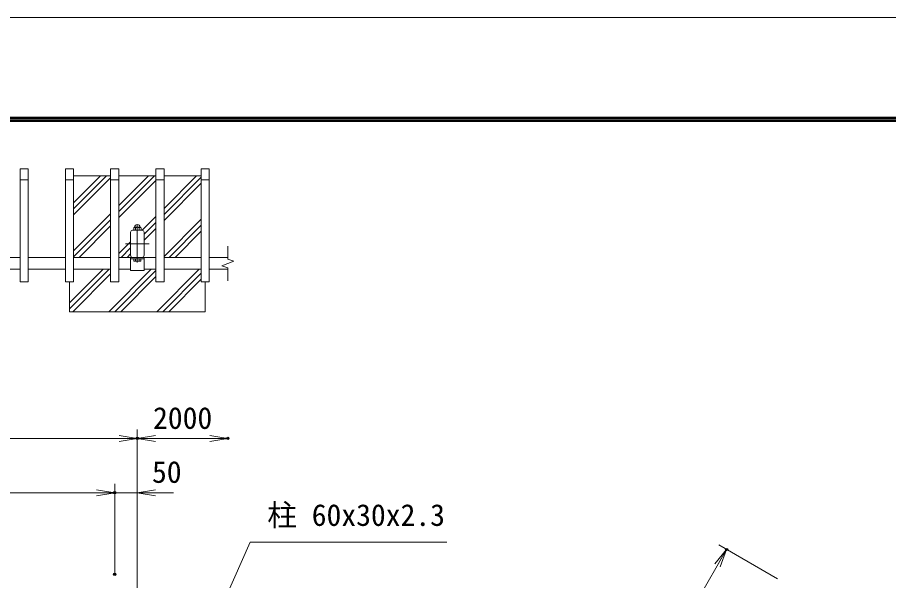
# Model space of a CAD drawing. Units: millimetres, scale not verified. Extents: x -4200 to 4200, y -2970 to 2970.
# Drawn here: x -1366 to 560, y 1726 to 2970 of the extents above; entities that cross this region are included whole.
import ezdxf
from ezdxf.enums import TextEntityAlignment as Align

# ---------------------------------------------------------------- set-up
doc = ezdxf.new("R2010")
doc.units = ezdxf.units.MM
doc.header["$LTSCALE"] = 10
doc.header["$PDMODE"] = 32
doc.header["$PDSIZE"] = 5
doc.linetypes.add('USER1', pattern=[50.8, 31.75, -6.35, 6.35, -6.35])
for name, color, linetype, lineweight in [('0-0_D-STR1', 1, 'Continuous', 18), ('0-1_D-BMK', 2, 'USER1', 13), ('0-5_D-STR3', 3, 'Continuous', 13), ('0-6_D-STR-DIM', 7, 'Continuous', 13), ('0-7_0', 7, 'Continuous', 18), ('0-A_D-STR-TXT', 7, 'Continuous', 13), ('0-B_D-TTL', 7, 'Continuous', 18)]:
    doc.layers.add(name, color=color, linetype=linetype, lineweight=lineweight)
doc.layers.add('0-8_Defpoints', color=253, linetype='Continuous')
doc.styles.add('ＭＳ ゴシック', font='')
doc.styles.get('ＭＳ ゴシック').set_extended_font_data('MS Gothic')

# ---------------------------------------------------------------- blocks, each defined once
blk = doc.blocks.new('_Open')
at = {"layer": '0-7_0'}
blk.add_line((-10, 1.667), (0, 0), dxfattribs=at)
blk.add_lwpolyline([(-10, -1.667), (0, 0), (-10, 0)], dxfattribs=at)

msp = doc.modelspace()

# ---------------------------------------------------------------- linework, layer by layer
at = {"layer": '0-0_D-STR1'}
for p, q in [((-1341.48, 2635.24), (-1359.48, 2635.24)), ((-1359.48, 2385.99), (-1359.48, 2635.24)), ((-1341.48, 2385.99), (-1341.48, 2635.24)), ((-1241.48, 2635.24), (-1259.48, 2635.24)), ((-1259.48, 2385.99), (-1259.48, 2635.24)), ((-1241.48, 2385.99), (-1241.48, 2635.24)), ((-1141.48, 2635.24), (-1159.48, 2635.24)), ((-1159.48, 2385.99), (-1159.48, 2635.24)), ((-1141.48, 2385.99), (-1141.48, 2635.24)), ((-1041.48, 2635.24), (-1059.48, 2635.24)), ((-1059.48, 2385.99), (-1059.48, 2635.24)), ((-1041.48, 2385.99), (-1041.48, 2635.24)), ((-941.48, 2635.24), (-959.48, 2635.24)), ((-959.48, 2385.99), (-959.48, 2635.24)), ((-941.48, 2385.99), (-941.48, 2635.24)), ((-1341.48, 2610.99), (-1359.48, 2610.99)), ((-1241.48, 2610.99), (-1259.48, 2610.99)), ((-1141.48, 2610.99), (-1159.48, 2610.99)), ((-1041.48, 2610.99), (-1059.48, 2610.99)), ((-941.48, 2610.99), (-959.48, 2610.99)), ((-1115.48, 2495.39), (-1115.48, 2444.59)), ((-1090.08, 2499.99), (-1110.88, 2499.99)), ((-1085.48, 2444.59), (-1085.48, 2495.39)), ((-1359.48, 2439.99), (-1441.48, 2439.99)), ((-1259.48, 2439.99), (-1341.48, 2439.99)), ((-1159.48, 2439.99), (-1241.48, 2439.99)), ((-1059.48, 2439.99), (-1141.48, 2439.99)), ((-1085.48, 2436.79), (-1115.48, 2436.79)), ((-1110.88, 2439.99), (-1090.08, 2439.99)), ((-1085.48, 2410.79), (-1085.48, 2439.99)), ((-959.48, 2439.99), (-1041.48, 2439.99)), ((-900.48, 2439.99), (-941.48, 2439.99)), ((-1359.48, 2413.99), (-1441.48, 2413.99)), ((-1259.48, 2413.99), (-1341.48, 2413.99)), ((-1159.48, 2413.99), (-1241.48, 2413.99)), ((-1115.48, 2413.99), (-1141.48, 2413.99)), ((-1059.48, 2413.99), (-1085.48, 2413.99)), ((-959.48, 2413.99), (-1041.48, 2413.99)), ((-900.48, 2413.99), (-941.48, 2413.99)), ((-1341.48, 2385.99), (-1359.48, 2385.99)), ((-1241.48, 2385.99), (-1259.48, 2385.99)), ((-1141.48, 2385.99), (-1159.48, 2385.99)), ((-1041.48, 2385.99), (-1059.48, 2385.99)), ((-941.48, 2385.99), (-959.48, 2385.99))]:
    msp.add_line(p, q, dxfattribs=at)
msp.add_lwpolyline([(-1085.48, 2410.79), (-1115.48, 2410.79), (-1115.48, 2439.99)], dxfattribs=at)
for centre, start, end in [((-1110.88, 2495.39), 90, 180), ((-1090.08, 2495.39), 0, 90), ((-1110.88, 2444.59), 180, 270), ((-1090.08, 2444.59), 270, 0)]:
    msp.add_arc(centre, 4.6, start, end, dxfattribs=at)
at = {"layer": '0-1_D-BMK'}
for p, q in [((-1100.48, 2511.49), (-1100.48, 2428.49)), ((-1126.98, 2469.99), (-1073.98, 2469.99))]:
    msp.add_line(p, q, dxfattribs=at)
at = {"layer": '0-5_D-STR3'}
for p, q in [((-1108.51, 2500.99), (-1108.51, 2505.49)), ((-1106.65, 2506.49), (-1094.3, 2506.49)), ((-1106.65, 2506.49), (-1094.3, 2506.49)), ((-1104.46, 2505.49), (-1104.46, 2500.99)), ((-1096.36, 2505.49), (-1096.36, 2500.99)), ((-1092.31, 2500.99), (-1092.31, 2505.49)), ((-1106.65, 2499.99), (-1094.3, 2499.99)), ((-1106.65, 2499.99), (-1094.3, 2499.99)), ((-1108.58, 2436.79), (-1092.38, 2436.79)), ((-1108.58, 2432.29), (-1108.58, 2436.79)), ((-1106.71, 2431.29), (-1094.36, 2431.29)), ((-1104.53, 2432.29), (-1104.53, 2436.79)), ((-1096.43, 2432.29), (-1096.43, 2436.79)), ((-1092.38, 2432.29), (-1092.38, 2436.79))]:
    msp.add_line(p, q, dxfattribs=at)
for centre, radius, start, end in [((-1106.49, 2503.95), 2.54, 37.21089, 142.78911), ((-1107.36, 2506.86), 0.5, 279.83916, 352.83194), ((-1100.41, 2505.99), 6.5, 7.16806, 172.83194), ((-1100.41, 2497.79), 8.7, 62.26063, 117.73937), ((-1094.34, 2503.94), 2.55, 37.42505, 142.57495), ((-1093.47, 2506.86), 0.5, 187.16806, 253.42019), ((-1106.49, 2502.52), 2.54, 217.21089, 322.78911), ((-1100.41, 2508.69), 8.7, 242.26063, 297.73937), ((-1094.34, 2502.54), 2.55, 217.42505, 322.57495), ((-1106.55, 2433.82), 2.54, 217.21089, 322.78911), ((-1100.48, 2439.99), 8.7, 242.26063, 297.73937), ((-1094.4, 2433.84), 2.55, 217.42505, 322.57495)]:
    msp.add_arc(centre, radius, start, end, dxfattribs=at)
at = {"layer": '0-6_D-STR-DIM'}
for p, q in [((-900.48, 2464.87), (-900.48, 2436.06)), ((-913.69, 2421.63), (-887.26, 2431.25)), ((-887.26, 2431.25), (-900.48, 2436.06)), ((-900.48, 2416.82), (-913.69, 2421.63)), ((-900.48, 2416.82), (-900.48, 2388.01)), ((-1100.48, 1354.99), (-1100.48, 2059.99)), ((-1100.48, 1354.99), (-1100.48, 2059.99)), ((-3100.48, 2039.99), (-1100.48, 2039.99)), ((-1100.48, 2039.99), (-900.48, 2039.99)), ((-1150.48, 1739.99), (-1150.48, 1939.99)), ((-1150.48, 1759.99), (-1150.48, 1939.99)), ((-1100.48, 1354.99), (-1100.48, 1939.99)), ((-3050.48, 1919.99), (-1150.48, 1919.99)), ((-1190.48, 1919.99), (-1230.48, 1919.99)), ((-1100.48, 1919.99), (-1150.48, 1919.99)), ((-1060.48, 1919.99), (-1020.48, 1919.99)), ((-23.01, 1404.99), (201.99, 1794.7)), ((314.57, 1729.7), (184.67, 1804.7))]:
    msp.add_line(p, q, dxfattribs=at)
at = {"layer": '0-7_0'}
for p, q in [((-1159.48, 2619.99), (-1241.48, 2619.99)), ((-1241.48, 2547.11), (-1168.6, 2619.99)), ((-1241.48, 2560.37), (-1181.86, 2619.99)), ((-1059.48, 2619.99), (-1141.48, 2619.99)), ((-1141.48, 2541.04), (-1062.53, 2619.99)), ((-1141.48, 2554.3), (-1075.79, 2619.99)), ((-959.48, 2619.99), (-1041.48, 2619.99)), ((-1041.48, 2548.24), (-969.73, 2619.99)), ((-1241.48, 2533.85), (-1159.48, 2615.85)), ((-1141.48, 2527.79), (-1059.48, 2609.79)), ((-1041.48, 2534.98), (-959.48, 2616.98)), ((-1041.48, 2521.72), (-959.48, 2603.72)), ((-1241.48, 2454.3), (-1159.48, 2536.3)), ((-1241.48, 2441.04), (-1159.48, 2523.04)), ((-1089.75, 2499.96), (-1059.48, 2530.24)), ((-1041.48, 2442.17), (-959.48, 2524.17)), ((-1229.27, 2439.99), (-1159.48, 2509.79)), ((-1085.48, 2490.98), (-1059.48, 2516.98)), ((-1085.48, 2477.72), (-1059.48, 2503.72)), ((-1030.4, 2439.99), (-959.48, 2510.91)), ((-1017.14, 2439.99), (-959.48, 2497.65)), ((-1141.48, 2448.24), (-1115.48, 2474.24)), ((-1136.47, 2439.99), (-1115.48, 2460.98)), ((-1123.21, 2439.99), (-1115.48, 2447.72)), ((-1250.48, 2325.98), (-1162.47, 2413.99)), ((-1250.48, 2339.24), (-1175.73, 2413.99)), ((-1163.66, 2319.99), (-1069.66, 2413.99)), ((-1150.4, 2319.99), (-1059.48, 2410.91)), ((-1057.59, 2319.99), (-963.59, 2413.99)), ((-1243.21, 2319.99), (-1159.48, 2403.72)), ((-1137.14, 2319.99), (-1059.48, 2397.65)), ((-1044.33, 2319.99), (-959.48, 2404.85)), ((-1031.08, 2319.99), (-959.48, 2391.59)), ((-1250.48, 2319.99), (-1250.48, 2385.99)), ((-950.48, 2319.99), (-950.48, 2385.99)), ((-950.48, 2319.99), (-1250.48, 2319.99)), ((-951.53, 2319.99), (-950.48, 2321.04))]:
    msp.add_line(p, q, dxfattribs=at)
at = {"layer": '0-8_Defpoints'}
for p in [(-1100.48, 2039.99), (-900.48, 2039.99), (-1150.48, 1919.99), (201.99, 1794.7), (-1150.48, 1739.99)]:
    msp.add_point(p, dxfattribs=at)
at = {"layer": '0-A_D-STR-TXT'}
msp.add_lwpolyline([(-416.45, 1810.59), (-851.13, 1810.59), (-1088.77, 1273.29)], dxfattribs=at)
at = {"layer": '0-B_D-TTL'}
for points in [[(-4199.76, -2970.01), (4200.24, -2970.01), (4200.24, 2969.99), (-4199.76, 2969.99)], [(-3929.76, 2749.99), (3930.24, 2749.99), (3930.24, -2750.01), (-3929.76, -2750.01)], [(-3927.26, 2747.49), (3927.74, 2747.49), (3927.74, -2747.51), (-3927.26, -2747.51)], [(-3924.76, 2744.99), (3925.24, 2744.99), (3925.24, -2745.01), (-3924.76, -2745.01)], [(-3922.26, 2742.49), (3922.74, 2742.49), (3922.74, -2742.51), (-3922.26, -2742.51)], [(-3919.76, 2739.99), (3920.24, 2739.99), (3920.24, -2740.01), (-3919.76, -2740.01)]]:
    msp.add_lwpolyline(points, close=True, dxfattribs=at)

# ---------------------------------------------------------------- block references
at = {"layer": '0-6_D-STR-DIM', "xscale": 4, "yscale": 4}
for p in [(-1100.48, 2039.99), (-900.48, 2039.99), (-1150.48, 1919.99), (-1150.48, 1919.99)]:
    msp.add_blockref('_Open', p, dxfattribs=at)
for p, rotation in [((-1100.48, 2039.99), 180), ((-1100.48, 1919.99), 180), ((201.99, 1794.7), 60)]:
    msp.add_blockref('_Open', p, dxfattribs=dict(at, rotation=rotation))

# ---------------------------------------------------------------- texts
at = {"layer": '0-6_D-STR-DIM', "style": 'ＭＳ ゴシック'}
for s, p in [('2000', (-1065.74, 2046.74)), ('50', (-1068.06, 1927.52))]:
    msp.add_text(s, height=48.09, dxfattribs=at).set_placement(p, align=Align.BOTTOM_LEFT)
at = {"layer": '0-A_D-STR-TXT', "style": 'ＭＳ ゴシック'}
msp.add_text('柱 60x30x2.3', height=48.09, dxfattribs=at).set_placement((-813.25, 1832.42), align=Align.BOTTOM_LEFT)

doc.saveas('drawing.dxf')
